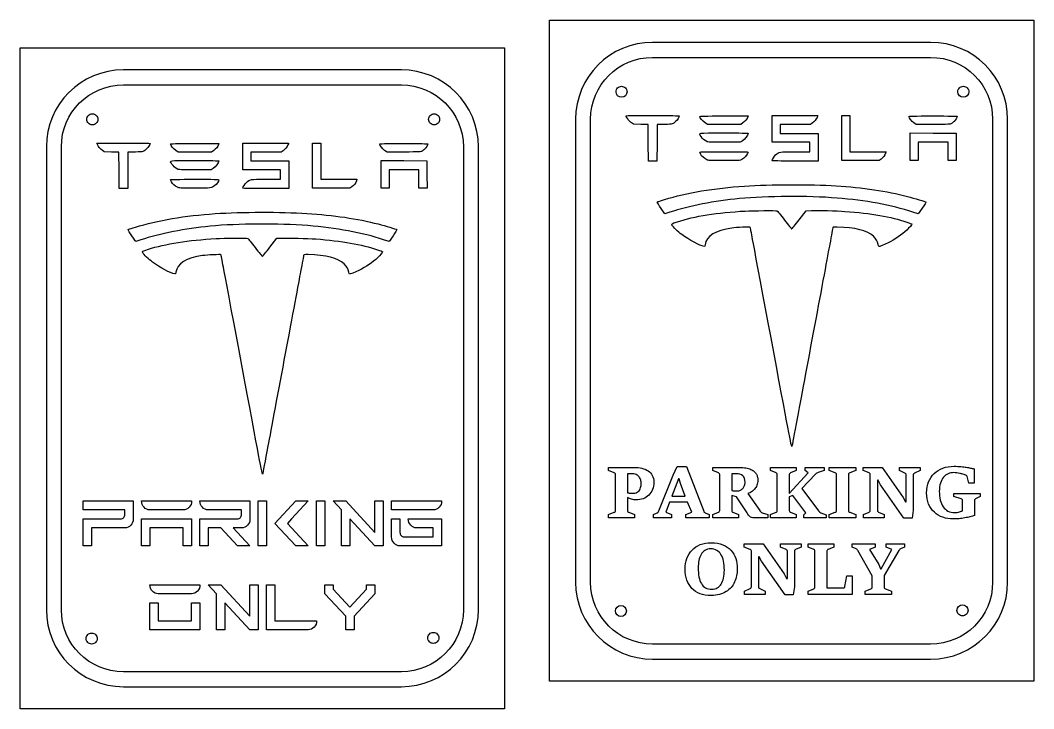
# Model space of a CAD drawing. Extents: x -240 to 497, y 0 to 312.
# Drawn here: x -239.8 to 219.8, y 0.4 to 312.5 of the extents above; entities that cross this region are included whole.
import ezdxf

# ---------------------------------------------------------------- set-up
doc = ezdxf.new("R2010")
doc.units = 0
doc.layers.add('Ebene_1', color=7, linetype='CONTINUOUS')

msp = doc.modelspace()

# ---------------------------------------------------------------- linework, layer by layer
at = {"layer": 'Ebene_1', "color": 7}
for points in [[(0.199998, 312.499993), (219.80001, 312.499993), (219.80001, 12.90001), (0.199998, 12.90001)], [(-239.8, 300), (-20.199997, 300), (-20.199997, 0.40002), (-239.8, 0.40002)], [(46.960748, 295.679943)], [(-193.03925, 283.179951)], [(35.377978, 280.086293)], [(190.37798, 280.086293)], [(-204.62202, 267.586309)], [(-49.622025, 267.586309)], [(163.79599, 255.151463), (163.79599, 261.434603), (174.18037, 261.382103), (184.5647, 261.329603), (184.6184, 255.098993), (184.6721, 248.868393), (182.84558, 248.868393), (181.01904, 248.868393), (181.01904, 253.022133), (181.01904, 257.175863), (174.23124, 257.175863), (167.44341, 257.175863), (167.44341, 253.022133), (167.44341, 248.868393), (165.61982, 248.868393), (163.79624, 248.868393)], [(-76.204008, 242.651502), (-76.204008, 248.934651), (-65.81963, 248.882111), (-55.435299, 248.829571), (-55.381619, 242.598963), (-55.327939, 236.368355), (-57.154461, 236.368355), (-58.981, 236.368355), (-58.981, 240.522094), (-58.981, 244.675833), (-65.768799, 244.675833), (-72.556631, 244.675833), (-72.556631, 240.522094), (-72.556631, 236.368355), (-74.380218, 236.368355), (-76.203806, 236.368355)], [(71.50189, 249.269943)], [(101.18595, 248.870603)], [(-168.49811, 245.01883)], [(-168.49811, 236.769982)], [(-138.81405, 236.370605)], [(107.72754, 130.85822)], [(-132.27246, 118.35826)], [(61.77144, 96.817), (59.59621, 102.42848), (59.02875, 104.55642), (58.68198, 104.55642), (55.75013, 96.817)], [(38.11052, 98.0464)], [(-131.854459, 74.215397), (-131.854459, 94.628096), (-128.074762, 94.628096), (-128.074762, 74.215397)], [(-114.845823, 74.215397), (-124.295065, 84.421752), (-114.845823, 94.628096), (-109.176278, 94.628096), (-116.735671, 86.463021), (-116.765211, 86.463021), (-118.625529, 84.421752), (-109.176287, 74.215397)], [(-105.396581, 74.215397), (-105.396581, 94.628096), (-101.616884, 94.628096), (-101.616884, 74.215397)], [(-94.057488, 74.215397), (-94.057488, 90.545558), (-97.837187, 94.628096), (-92.167639, 94.628096), (-78.938697, 80.339214), (-78.938697, 94.628096), (-75.158999, 94.628096), (-75.158999, 74.215397), (-78.938697, 74.215397), (-90.27779, 86.463021), (-90.27779, 74.215397)], [(-184.770234, 74.215397), (-184.770234, 86.463021), (-162.092044, 86.463021), (-162.092044, 74.215397), (-165.87174, 74.215397), (-165.87174, 82.380483), (-180.990538, 82.380483), (-180.990538, 74.215397)], [(183.298743, 86.4137)], [(-150.752953, 36.224141), (-150.752953, 52.554292), (-154.53265, 56.63683), (-148.863104, 56.63683), (-135.634156, 42.347948), (-135.634156, 56.63683), (-131.854459, 56.63683), (-131.854459, 36.224141), (-135.634156, 36.224141), (-146.973256, 48.471754), (-146.973256, 36.224141)], [(-92.167636, 36.224141), (-92.167636, 42.347948), (-101.616884, 52.554292), (-101.616884, 56.63683), (-97.837187, 56.63683), (-97.837187, 54.595561), (-90.277788, 46.430486), (-82.718392, 54.595561), (-82.718392, 56.63683), (-78.938694, 56.63683), (-78.938694, 52.554292), (-88.387938, 42.347948), (-88.387938, 36.224141)], [(73.54782, 51.73601)], [(73.78426, 54.52598)], [(-180.990528, 36.224141), (-180.990528, 48.471754), (-177.210831, 48.471754), (-177.210831, 40.306679), (-162.092044, 40.306679), (-162.092044, 48.471754), (-158.312347, 48.471754), (-158.312347, 36.224141)], [(35.086317, 44.70832)], [(190, 45)], [(-204.91368, 32.20834)], [(-50, 32.5)]]:
    msp.add_lwpolyline(points, close=True, dxfattribs=at)
for points in [[(173.03925, 302.499993), (46.960748, 302.499993)], [(46.960748, 295.679943), (173.03925, 295.679943)], [(-66.960748, 290), (-193.03925, 290)], [(-193.03925, 283.179951), (-66.960748, 283.179951)], [(12.025528, 267.611933), (12.025528, 57.76602)], [(18.854798, 57.76602), (18.854798, 267.611933)], [(79.31648, 269.130503), (90.271699, 269.130503), (90.136459, 268.674623)], [(111.61288, 252.920783), (118.20615, 252.920783), (118.20615, 255.048293), (118.20615, 257.175843), (109.69603, 257.175843), (101.18595, 257.175843), (101.18595, 263.254463), (101.18595, 269.333123), (111.51964, 269.333123)], [(132.7949, 259.100733), (132.7949, 269.333133), (134.6185, 269.333133), (136.44209, 269.333133), (136.44209, 261.126933), (136.44209, 252.920783), (144.63412, 252.920783), (152.82616, 252.920783), (152.64204, 252.278823)], [(201.1452, 267.611933), (201.1452, 57.76602)], [(207.97447, 57.76602), (207.97447, 267.611933)], [(45.011388, 256.922543), (44.958488, 265.179393), (41.615219, 265.280743), (38.27197, 265.382093), (37.336621, 266.055493)], [(52.475809, 265.280793), (49.010918, 265.179443), (48.957918, 256.922593), (48.905018, 248.665773), (46.984659, 248.665773), (45.064289, 248.665773), (45.011388, 256.922543)], [(87.922918, 265.965163), (86.906548, 265.280693), (79.376538, 265.280693), (71.846539, 265.280693), (70.790309, 265.991503)], [(119.3481, 265.858453), (118.55058, 265.280763), (111.69185, 265.280763), (104.83314, 265.280763), (104.83314, 263.254553), (104.83314, 261.228343), (113.44454, 261.228343), (122.05596, 261.228343), (122.05596, 254.947033), (122.05596, 248.665783), (111.62096, 248.665783)], [(174.12701, 265.281433), (166.52597, 265.281433), (165.45117, 266.005253), (165.45117, 266.004503)], [(71.50189, 257.518693), (71.50189, 257.518803)], [(87.645378, 257.762383), (86.72048, 257.175843), (79.415119, 257.183843)], [(150.545, 249.490453), (149.64079, 248.868333), (141.21785, 248.868333), (132.7949, 248.868333), (132.7949, 259.100733)], [(-227.97447, 255.111945), (-227.97447, 45.26603)], [(-221.1452, 45.26603), (-221.1452, 255.111945)], [(-194.98861, 244.422581), (-195.04151, 252.679431), (-198.38478, 252.780783), (-201.72803, 252.882135), (-202.66338, 253.555533)], [(-187.52419, 252.780832), (-190.98908, 252.67948), (-191.04208, 244.422629), (-191.09498, 236.165811), (-193.01534, 236.165811), (-194.93571, 236.165811), (-194.98861, 244.422581)], [(-152.07708, 253.465208), (-153.09345, 252.780734), (-160.62346, 252.780734), (-168.15346, 252.780734), (-169.20969, 253.491543)], [(-160.68352, 256.630547), (-149.7283, 256.630547), (-149.86354, 256.174659)], [(-128.38712, 240.420821), (-121.79385, 240.420821), (-121.79385, 242.548334), (-121.79385, 244.675879), (-130.30397, 244.675879), (-138.81405, 244.675879), (-138.81405, 250.754505), (-138.81405, 256.833167), (-128.48036, 256.833167)], [(-120.6519, 253.358454), (-121.44942, 252.780765), (-128.30815, 252.780765), (-135.16686, 252.780765), (-135.16686, 250.754555), (-135.16686, 248.728345), (-126.55546, 248.728345), (-117.94404, 248.728345), (-117.94404, 242.447029), (-117.94404, 236.165777), (-128.37904, 236.165777)], [(-107.2051, 246.60077), (-107.2051, 256.83317), (-105.3815, 256.83317), (-103.55791, 256.83317), (-103.55791, 248.626979), (-103.55791, 240.420821), (-95.365878, 240.420821), (-87.173845, 240.420821), (-87.357964, 239.778867)], [(-65.872996, 252.781445), (-73.474028, 252.781445), (-74.548828, 253.505259), (-74.548828, 253.504513)], [(-38.854802, 255.111945), (-38.854802, 45.26603)], [(-32.025534, 45.26603), (-32.025534, 255.111945)], [(-152.35462, 245.262423), (-153.27952, 244.675879), (-160.58488, 244.683979)], [(-89.455007, 236.990491), (-90.359211, 236.368369), (-98.782148, 236.368369), (-107.2051, 236.368369), (-107.2051, 246.60077)], [(54.823898, 225.461813), (52.548338, 224.716603), (50.833007, 227.228783)], [(113.39193, 222.096983), (116.55728, 226.155083), (118.97658, 226.244083)], [(169.26849, 227.341593), (167.46275, 224.703443), (164.94996, 225.525723)], [(-185.1761, 212.961807), (-187.45166, 212.21659), (-189.16699, 214.728797)], [(-126.60807, 209.59701), (-123.44272, 213.655117), (-121.02342, 213.744127)], [(-70.731515, 214.841586), (-72.537252, 212.203429), (-75.05004, 213.025716)], [(29.55149, 107.29911), (26.99795, 108.33944), (26.99795, 109.80536), (38.66226, 109.80536)], [(30.10318, 90.19671), (30.10318, 106.60556)], [(37.32239, 106.90505), (35.54122, 106.90505), (35.54122, 98.31444)], [(49.79188, 90.07061), (56.25454, 106.3376), (58.16181, 110.15214), (62.40195, 110.15214), (70.12561, 89.9918)], [(76.82693, 107.29911), (74.27339, 108.33944), (74.27339, 109.80536), (86.1899, 109.80536)], [(77.37862, 90.19671), (77.37862, 106.60556)], [(84.80279, 106.90505), (82.81671, 106.90505), (82.81671, 99.32325)], [(102.97065, 107.29911), (100.41711, 108.33944), (100.41711, 109.80536), (112.08142, 109.80536), (112.08142, 108.33944), (109.54365, 107.29911)], [(103.52234, 90.19671), (103.52234, 106.60556)], [(108.96043, 106.60556), (108.96043, 98.03071), (117.5668, 107.39369), (116.16393, 108.33944), (116.16393, 109.80536), (124.7703, 109.80536), (124.7703, 108.33944), (122.0749, 107.48827)], [(120.82966, 106.73166), (114.60344, 100.28476), (122.24829, 90.08637)], [(129.81384, 107.29911), (127.10267, 108.33944), (127.10267, 109.80536), (139.08224, 109.80536), (139.08224, 108.33944), (136.38683, 107.29911)], [(130.36553, 90.19671), (130.36553, 106.60556)], [(135.80362, 106.60556), (135.80362, 90.19671)], [(145.098616, 107.29911), (142.466265, 108.33944), (142.466265, 109.80536), (151.009585, 109.80536), (160.514423, 96.15497), (161.649329, 94.16888), (161.980344, 94.16888), (161.980344, 106.51098)], [(145.650307, 90.29129), (145.650307, 106.60556)], [(165.164386, 106.51098), (165.164386, 90.40162), (164.675746, 86.77623), (160.940013, 86.77623), (150.300269, 101.97136)], [(161.397128, 107.18878), (158.875115, 108.33944), (158.875115, 109.80536), (168.269615, 109.80536), (168.269615, 108.33944), (165.731839, 107.18878)], [(192.724767, 109.1591), (192.724767, 102.61763), (190.328854, 102.61763), (189.540725, 105.70709)], [(150.300269, 101.97136), (149.212651, 103.94168), (148.881636, 103.94168), (148.881636, 90.29129)], [(89.84682, 89.14062), (84.97618, 96.51751), (82.81671, 97.05343), (82.81671, 90.19671)], [(85.13381, 99.13395), (85.13381, 99.1341)], [(90.20936, 97.93614), (95.52135, 90.19671)], [(123.27286, 89.17214), (125.60572, 88.32096), (125.60572, 86.93386), (115.51767, 86.93386), (115.51767, 88.32096), (116.44766, 89.14062), (110.53669, 97.05343), (108.96043, 96.42293), (108.96043, 90.19671)], [(186.939898, 95.47719), (183.53518, 96.5648), (183.53518, 97.9992), (195.451694, 97.9992), (195.451694, 96.5648), (193.449846, 95.47719)], [(-192.329628, 88.504289), (-192.329628, 90.545558), (-211.228113, 90.545558), (-211.228113, 94.628096), (-188.549931, 94.628096), (-188.549931, 86.463021)], [(-184.770234, 94.628096), (-162.092044, 94.628096)], [(-158.312347, 94.628096), (-135.634156, 94.628096), (-135.634156, 86.463021)], [(-71.379302, 90.545558), (-71.379302, 94.628096), (-48.701115, 94.628096)], [(35.54127, 96.20224), (35.54127, 90.1967)], [(70.81917, 89.15638), (72.58457, 88.39978), (72.58457, 86.93386), (62.10246, 86.93386), (62.10246, 88.39978), (64.73481, 89.44011), (62.85906, 94.02702), (54.63099, 94.02702), (52.89711, 89.53468), (55.57675, 88.39978), (55.57675, 86.93386), (47.33291, 86.93386), (47.33291, 88.39978)], [(187.491589, 90.13367), (187.491589, 94.79939)], [(192.882393, 94.79939), (192.882393, 92.32467)], [(-165.87174, 90.545558), (-180.990538, 90.545558)], [(-139.413862, 88.504289), (-139.413862, 90.545558), (-154.53265, 90.545558)], [(-52.480813, 90.545558), (-71.379302, 90.545558)], [(26.99795, 88.39978), (29.55149, 89.44011)], [(36.12449, 89.4401), (38.78836, 88.39977), (38.78836, 86.93385), (26.99795, 86.93385), (26.99795, 88.39978)], [(47.33291, 88.39978), (49.01951, 89.21943)], [(74.27339, 88.39978), (76.82693, 89.44011)], [(83.39992, 89.44011), (85.9377, 88.39978), (85.9377, 86.93386), (74.27339, 86.93386), (74.27339, 88.39978)], [(96.64049, 89.21943), (99.16251, 88.39978), (99.16251, 86.93386), (93.15696, 86.93386)], [(100.41711, 88.39978), (102.97065, 89.44011)], [(109.54365, 89.44011), (112.08142, 88.39978), (112.08142, 86.93386), (100.41711, 86.93386), (100.41711, 88.39978)], [(127.10267, 88.39978), (129.81384, 89.44011)], [(136.38683, 89.44011), (139.08224, 88.39978), (139.08224, 86.93386), (127.10267, 86.93386), (127.10267, 88.39978)], [(149.433327, 89.56621), (151.939578, 88.39978), (151.939578, 86.93386), (142.545078, 86.93386), (142.545078, 88.39978), (145.098616, 89.56621)], [(-211.228113, 74.215397), (-211.228113, 86.463021), (-194.219477, 86.463021)], [(-158.312347, 74.215397), (-158.312347, 86.463021), (-141.303711, 86.463021)], [(-71.379302, 78.297945), (-71.379302, 86.463021), (-67.599604, 86.463021), (-67.599604, 80.339214)], [(-63.819907, 86.463021), (-48.701115, 86.463021), (-48.701115, 74.215397), (-67.599604, 74.215397)], [(-192.329628, 82.380483), (-207.448416, 82.380483), (-207.448416, 74.215397), (-211.228113, 74.215397)], [(-139.413862, 82.380483), (-143.193559, 82.380483), (-135.634156, 74.215397), (-141.303711, 74.215397), (-148.863104, 82.380483), (-154.53265, 82.380483), (-154.53265, 74.215397), (-158.312347, 74.215397)], [(-65.709755, 78.297945), (-52.480813, 78.297945), (-52.480813, 82.380483), (-60.040209, 82.380483)], [(91.18566, 72.62143), (88.5533, 73.66176), (88.5533, 75.12768), (97.09662, 75.12768), (106.60146, 61.47728), (107.73637, 59.4912), (108.06738, 59.4912), (108.06738, 71.8333)], [(107.48417, 72.51109), (104.96215, 73.66176), (104.96215, 75.12768), (114.35665, 75.12768), (114.35665, 73.66176), (111.81888, 72.51109)], [(120.03857, 72.62143), (117.48503, 73.66176), (117.48503, 75.12768), (129.14935, 75.12768), (129.14935, 73.66176), (126.61157, 72.62143)], [(139.26597, 72.90516), (137.43751, 73.66176), (137.43751, 75.12768), (147.951157, 75.12768), (147.951157, 73.66176), (145.397619, 72.63719), (149.49589, 65.79623), (150.268257, 63.85743), (150.599271, 63.85743), (155.485672, 72.54262), (152.916371, 73.66176), (152.916371, 75.12768), (161.160203, 75.12768), (161.160203, 73.66176), (159.379031, 72.84211)], [(91.73735, 55.6136), (91.73735, 71.92788)], [(96.38731, 67.29368), (95.29969, 69.264), (94.96868, 69.264), (94.96868, 55.6136)], [(111.25143, 71.8333), (111.25143, 55.72394), (110.76279, 52.09854), (107.02705, 52.09854), (96.38731, 67.29368)], [(120.59026, 55.51903), (120.59026, 71.92788)], [(126.02835, 71.92788), (126.02835, 55.18801), (133.49982, 55.18801)], [(146.548287, 55.51903), (146.548287, 60.64187), (140.00681, 72.11703)], [(158.622427, 72.05398), (152.002141, 60.72068), (152.002141, 55.51903)], [(134.1934, 55.80272), (135.06035, 60.57879), (137.51931, 60.57879), (137.51931, 52.25614), (117.48506, 52.25614), (117.48503, 53.72209)], [(-180.990528, 56.63683), (-158.312347, 56.63683)], [(-128.074762, 36.224141), (-128.074762, 56.63683), (-124.295065, 56.63683), (-124.295065, 40.306679), (-105.396581, 40.306679)], [(-162.092044, 52.554292), (-177.210831, 52.554292)], [(95.52037, 54.88852), (98.02662, 53.72209), (98.02662, 52.25617), (88.63212, 52.25617), (88.63212, 53.72209), (91.18566, 54.88852)], [(117.48503, 53.72209), (120.03857, 54.76242)], [(143.301195, 53.72209), (145.965072, 54.76242)], [(152.538069, 54.76242), (155.233471, 53.72209), (155.233471, 52.25617), (143.301195, 52.25617), (143.301195, 53.72209)], [(-109.176278, 36.224141), (-128.074762, 36.224141)], [(173.03925, 29.69801), (46.960748, 29.69801)], [(46.960748, 22.87795), (173.03925, 22.87795)], [(-66.960748, 17.19803), (-193.03925, 17.19803)], [(-193.03925, 10.37797), (-66.960748, 10.37797)]]:
    msp.add_lwpolyline(points, dxfattribs=at)
for points in [[(46.960748, 302.499993), (27.666178, 302.499993), (12.025528, 286.880453), (12.025528, 267.611933)], [(207.97447, 267.611933), (207.97447, 286.880453), (192.33382, 302.499993), (173.03925, 302.499993)], [(18.854798, 267.611933), (18.854798, 283.220103), (31.331459, 295.679943), (46.960748, 295.679943)], [(173.03925, 295.679943), (188.66853, 295.679943), (201.1452, 283.220103), (201.1452, 267.611933)], [(-193.03925, 290), (-212.33382, 290), (-227.97447, 274.380458), (-227.97447, 255.111945)], [(-32.025534, 255.111945), (-32.025534, 274.380458), (-47.666182, 290), (-66.960748, 290)], [(-221.1452, 255.111945), (-221.1452, 270.720117), (-208.66854, 283.179951), (-193.03925, 283.179951)], [(-66.960748, 283.179951), (-51.331468, 283.179951), (-38.854802, 270.720117), (-38.854802, 255.111945)], [(30.377977, 280.086293), (30.377974, 280.749336), (30.641365, 281.385224), (31.110207, 281.854067)], [(31.110207, 281.854067), (31.579048, 282.32291), (32.214935, 282.586303), (32.877978, 282.586303)], [(32.877978, 282.586303), (33.541021, 282.586303), (34.176907, 282.32291), (34.645748, 281.854066)], [(34.645748, 281.854066), (35.11459, 281.385223), (35.377981, 280.749336), (35.377978, 280.086293)], [(185.37798, 280.086293), (185.377977, 280.749336), (185.641368, 281.385223), (186.11021, 281.854066)], [(186.11021, 281.854066), (186.579051, 282.32291), (187.214937, 282.586303), (187.87798, 282.586303)], [(187.87798, 282.586303), (188.541023, 282.586303), (189.176909, 282.32291), (189.64575, 281.854066)], [(189.64575, 281.854066), (190.114592, 281.385223), (190.377983, 280.749336), (190.37798, 280.086293)], [(32.877978, 277.586303), (31.49727, 277.586302), (30.377983, 278.705585), (30.377977, 280.086293)], [(35.377978, 280.086293), (35.377972, 278.705585), (34.258686, 277.586303), (32.877978, 277.586303)], [(187.87798, 277.586303), (186.497272, 277.586303), (185.377986, 278.705585), (185.37798, 280.086293)], [(190.37798, 280.086293), (190.377974, 278.705585), (189.258688, 277.586303), (187.87798, 277.586303)], [(-209.62202, 267.586309), (-209.62202, 268.24935), (-209.358628, 268.885235), (-208.889787, 269.354076)], [(-208.889787, 265.818542), (-209.358628, 266.287383), (-209.62202, 266.923268), (-209.62202, 267.586309)], [(-208.889787, 269.354076), (-208.420946, 269.822917), (-207.785061, 270.086309), (-207.12202, 270.086309)], [(-207.12202, 270.086309), (-206.458979, 270.086309), (-205.823094, 269.822917), (-205.354253, 269.354076)], [(-205.354253, 269.354076), (-204.885412, 268.885235), (-204.62202, 268.24935), (-204.62202, 267.586309)], [(-204.62202, 267.586309), (-204.62202, 266.923268), (-204.885412, 266.287383), (-205.354253, 265.818542)], [(-54.622025, 267.586309), (-54.622025, 268.24935), (-54.358633, 268.885235), (-53.889792, 269.354076)], [(-53.889792, 265.818542), (-54.358633, 266.287383), (-54.622025, 266.923268), (-54.622025, 267.586309)], [(-53.889792, 269.354076), (-53.420951, 269.822917), (-52.785066, 270.086309), (-52.122025, 270.086309)], [(-52.122025, 270.086309), (-51.458984, 270.086309), (-50.823099, 269.822917), (-50.354258, 269.354076)], [(-50.354258, 269.354076), (-49.885417, 268.885235), (-49.622025, 268.24935), (-49.622025, 267.586309)], [(-49.622025, 267.586309), (-49.622025, 266.923268), (-49.885417, 266.287383), (-50.354258, 265.818542)], [(34.92873, 269.221823), (34.92873, 269.283123), (40.3539, 269.333233), (46.984699, 269.333233)], [(36.000319, 267.271223), (35.584349, 267.833873), (34.92873, 269.027293), (34.92873, 269.221823)], [(37.336621, 266.055493), (36.82217, 266.425873), (36.220838, 266.972943), (36.000319, 267.271223)], [(46.984699, 269.333233), (55.19486, 269.333233), (59.040669, 269.266133), (59.040669, 269.122533)], [(57.48752, 266.688203), (56.036569, 265.343483), (56.20124, 265.389713), (52.475809, 265.280793)], [(59.040669, 269.122533), (59.040669, 268.654223), (58.218619, 267.365763), (57.48752, 266.688203)], [(68.368448, 268.877223), (68.363448, 269.076813), (70.683549, 269.130503), (79.31648, 269.130503)], [(70.790309, 265.991503), (69.484989, 266.869923), (68.388299, 268.176653), (68.368448, 268.877223)], [(90.136459, 268.674623), (89.87752, 267.801713), (88.932669, 266.645163), (87.922918, 265.965163)], [(111.51964, 269.333123), (117.20319, 269.333123), (121.85336, 269.298623), (121.85336, 269.256623)], [(121.55692, 268.470613), (121.17589, 267.558683), (120.35492, 266.587813), (119.3481, 265.858453)], [(121.85336, 269.256623), (121.85336, 269.214423), (121.7199, 268.860803), (121.55692, 268.470613)], [(163.18813, 268.866223), (163.18813, 269.080243), (165.26892, 269.130483), (174.12971, 269.130483)], [(165.45117, 266.004503), (164.44349, 266.683103), (163.18813, 268.270583), (163.18813, 268.866223)], [(174.12971, 269.130483), (181.56847, 269.130483), (185.07127, 269.062983), (185.07127, 268.919803)], [(183.72212, 266.669043), (183.40545, 266.373923), (182.82723, 265.941163), (182.43719, 265.707343)], [(185.07127, 268.919803), (185.07127, 268.503953), (184.28682, 267.195283), (183.72212, 266.669043)], [(-207.12202, 265.086309), (-207.785061, 265.086309), (-208.420946, 265.349701), (-208.889787, 265.818542)], [(-205.354253, 265.818542), (-205.823094, 265.349701), (-206.458979, 265.086309), (-207.12202, 265.086309)], [(-52.122025, 265.086309), (-52.785066, 265.086309), (-53.420951, 265.349701), (-53.889792, 265.818542)], [(-50.354258, 265.818542), (-50.823099, 265.349701), (-51.458984, 265.086309), (-52.122025, 265.086309)], [(182.43719, 265.707343), (181.75064, 265.295733), (181.48549, 265.282183), (174.12701, 265.281433)], [(68.975518, 259.762523), (67.77644, 261.572763), (66.898179, 261.430883), (79.30282, 261.430883)], [(71.50189, 257.518803), (70.398228, 258.112063), (69.597998, 258.822743), (68.975518, 259.762523)], [(79.415119, 257.183843), (73.091609, 257.191843), (72.028059, 257.235943), (71.50189, 257.518693)], [(79.30282, 261.430883), (86.807218, 261.430883), (90.244378, 261.364283), (90.244378, 261.218193)], [(90.244378, 261.218193), (90.244378, 260.410083), (88.80732, 258.499293), (87.645378, 257.762383)], [(-205.07127, 256.721861), (-205.07127, 256.783161), (-199.6461, 256.833267), (-193.0153, 256.833267)], [(-203.99968, 254.771268), (-204.41565, 255.333909), (-205.07127, 256.527331), (-205.07127, 256.721861)], [(-202.66338, 253.555533), (-203.17783, 253.925913), (-203.77916, 254.472986), (-203.99968, 254.771268)], [(-193.0153, 256.833267), (-184.80514, 256.833267), (-180.95933, 256.766127), (-180.95933, 256.622569)], [(-182.51248, 254.188244), (-183.96343, 252.843524), (-183.79876, 252.889756), (-187.52419, 252.780832)], [(-180.95933, 256.622569), (-180.95933, 256.154259), (-181.78138, 254.865809), (-182.51248, 254.188244)], [(-171.63155, 256.377265), (-171.63655, 256.576855), (-169.31645, 256.630547), (-160.68352, 256.630547)], [(-169.20969, 253.491543), (-170.51501, 254.369964), (-171.6117, 255.676689), (-171.63155, 256.377265)], [(-149.86354, 256.174659), (-150.12248, 255.301752), (-151.06733, 254.145206), (-152.07708, 253.465208)], [(-128.48036, 256.833167), (-122.79681, 256.833167), (-118.14664, 256.798627), (-118.14664, 256.756627)], [(-118.44308, 255.970607), (-118.82411, 255.058684), (-119.64508, 254.087814), (-120.6519, 253.358454)], [(-118.14664, 256.756627), (-118.14664, 256.714467), (-118.2801, 256.360804), (-118.44308, 255.970607)], [(-76.811876, 256.366235), (-76.811876, 256.580258), (-74.731082, 256.630496), (-65.870288, 256.630496)], [(-74.548828, 253.504513), (-75.556509, 254.183116), (-76.811876, 255.770594), (-76.811876, 256.366235)], [(-57.562812, 253.20735), (-58.249361, 252.795748), (-58.514513, 252.782191), (-65.872996, 252.781445)], [(-65.870288, 256.630496), (-58.431535, 256.630496), (-54.928734, 256.563036), (-54.928734, 256.419814)], [(-56.277881, 254.169057), (-56.594553, 253.873937), (-57.172777, 253.441172), (-57.562812, 253.20735)], [(-54.928734, 256.419814), (-54.928734, 256.003963), (-55.713181, 254.695292), (-56.277881, 254.169057)], [(68.36127, 252.710083), (68.36127, 252.853273), (71.86407, 252.920783), (79.30282, 252.920783)], [(79.30282, 252.920783), (88.163578, 252.920783), (90.244378, 252.870683), (90.244378, 252.656523)], [(102.73245, 251.498793), (104.36126, 252.928923), (104.31037, 252.920783), (111.61288, 252.920783)], [(-171.02448, 247.262556), (-172.22356, 249.072798), (-173.10182, 248.930921), (-160.69718, 248.930921)], [(-160.69718, 248.930921), (-153.19278, 248.930921), (-149.75562, 248.864271), (-149.75562, 248.718228)], [(-149.75562, 248.718228), (-149.75562, 247.910122), (-151.19268, 245.999323), (-152.35462, 245.262423)], [(68.760629, 251.716573), (68.54098, 252.147113), (68.36127, 252.594223), (68.36127, 252.710083)], [(71.50189, 249.269943), (70.29449, 249.867743), (69.21004, 250.835613), (68.760629, 251.716573)], [(79.363539, 248.868503), (72.743698, 248.868653), (72.262789, 248.893203), (71.50189, 249.269943)], [(88.39144, 250.033253), (86.801318, 248.842223), (87.003629, 248.868333), (79.363539, 248.868503)], [(90.244378, 252.656523), (90.244378, 252.189153), (89.09244, 250.558283), (88.39144, 250.033253)], [(101.18595, 248.870553), (101.18595, 249.385673), (102.10536, 250.948193), (102.73245, 251.498793)], [(111.62096, 248.665783), (104.72438, 248.665783), (101.18595, 248.735183), (101.18595, 248.870603)], [(152.64204, 252.278823), (152.35042, 251.262083), (151.5253, 250.164923), (150.545, 249.490453)], [(-168.49811, 245.018838), (-169.60177, 245.612095), (-170.402, 246.322774), (-171.02448, 247.262556)], [(-160.58488, 244.683979), (-166.90839, 244.692079), (-167.97194, 244.736039), (-168.49811, 245.01883)], [(-171.63873, 240.210123), (-171.63873, 240.353313), (-168.13593, 240.420821), (-160.69718, 240.420821)], [(-171.23937, 239.216615), (-171.45902, 239.647158), (-171.63873, 240.094257), (-171.63873, 240.210123)], [(-168.49811, 236.769982), (-169.70551, 237.367779), (-170.78996, 238.335649), (-171.23937, 239.216615)], [(-160.69718, 240.420821), (-151.83642, 240.420821), (-149.75562, 240.370711), (-149.75562, 240.15656)], [(-149.75562, 240.15656), (-149.75562, 239.68919), (-150.90756, 238.058318), (-151.60856, 237.533299)], [(-138.81405, 236.370591), (-138.81405, 236.885718), (-137.89464, 238.448239), (-137.26755, 238.99883)], [(-137.26755, 238.99883), (-135.63874, 240.428962), (-135.68963, 240.420821), (-128.38712, 240.420821)], [(-87.357964, 239.778867), (-87.649582, 238.762121), (-88.474699, 237.664959), (-89.455007, 236.990491)], [(-160.63646, 236.368547), (-167.2563, 236.368693), (-167.73721, 236.393197), (-168.49811, 236.769982)], [(-151.60856, 237.533299), (-153.19868, 236.342261), (-152.99637, 236.368369), (-160.63646, 236.368547)], [(-128.37904, 236.165777), (-135.27562, 236.165777), (-138.81405, 236.235187), (-138.81405, 236.370605)], [(52.426008, 231.218213), (62.339898, 234.321633), (74.957269, 236.458993), (88.613899, 237.348413)], [(88.613899, 237.348413), (100.68876, 238.134813), (118.27529, 238.173093), (130.1661, 237.438913)], [(130.1661, 237.438913), (142.19113, 236.696403), (153.28333, 235.055523), (162.5046, 232.655053)], [(49.068898, 229.953293), (49.041998, 230.070033), (49.21167, 230.222493), (49.445829, 230.292073)], [(50.833007, 227.228783), (49.889598, 228.610523), (49.095737, 229.836553), (49.068898, 229.953293)], [(49.445829, 230.292073), (49.67998, 230.361573), (51.021068, 230.778413), (52.426008, 231.218213)], [(86.3149, 231.640883), (75.041589, 230.577773), (63.576007, 228.328023), (54.823898, 225.461813)], [(130.59184, 231.897283), (117.16214, 232.947043), (99.053417, 232.842173), (86.3149, 231.640883)], [(164.94996, 225.525723), (155.24325, 228.702183), (143.42187, 230.894393), (130.59184, 231.897283)], [(162.5046, 232.655053), (165.75151, 231.809823), (170.73126, 230.312013), (170.92796, 230.121473)], [(170.92796, 230.121473), (171.00836, 230.043473), (170.26165, 228.792593), (169.26849, 227.341593)], [(-151.3861, 224.848421), (-139.31124, 225.63482), (-121.72471, 225.673106), (-109.8339, 224.938901)], [(58.310968, 221.169373), (65.810408, 223.666203), (76.379118, 225.340733), (88.997748, 226.031473)], [(88.997748, 226.031473), (92.43394, 226.219563), (103.15348, 226.287733), (103.41972, 226.123173)], [(103.41972, 226.123173), (103.50852, 226.068273), (105.00943, 224.185373), (106.75492, 221.938993)], [(118.97658, 226.244083), (121.80807, 226.348253), (130.53581, 226.130743), (134.18393, 225.865083)], [(134.18393, 225.865083), (146.13916, 224.994483), (155.04401, 223.446663), (162.20094, 220.995233)], [(-187.57399, 218.718225), (-177.6601, 221.821639), (-165.04273, 223.959004), (-151.3861, 224.848421)], [(-109.8339, 224.938901), (-97.808875, 224.196392), (-86.716673, 222.555513), (-77.495399, 220.15504)], [(55.754638, 219.621313), (55.437908, 220.225663), (55.390828, 220.197153), (58.310968, 221.169373)], [(106.75492, 221.938993), (108.5004, 219.692623), (109.99559, 217.896113), (110.07754, 217.946773)], [(110.07754, 217.946773), (110.15954, 217.997373), (111.65097, 219.865013), (113.39193, 222.096983)], [(162.20094, 220.995233), (163.45405, 220.566003), (164.50799, 220.186173), (164.54301, 220.151173)], [(-190.9311, 217.4533), (-190.958, 217.570045), (-190.78833, 217.722507), (-190.55417, 217.792079)], [(-189.16699, 214.728797), (-190.1104, 216.11053), (-190.90426, 217.336564), (-190.9311, 217.4533)], [(-190.55417, 217.792079), (-190.32002, 217.861589), (-188.97893, 218.278424), (-187.57399, 218.718225)], [(-153.6851, 219.140871), (-164.95841, 218.077761), (-176.42399, 215.82801), (-185.1761, 212.961807)], [(-109.40816, 219.397274), (-122.83786, 220.447031), (-140.94658, 220.342161), (-153.6851, 219.140871)], [(-75.05004, 213.025716), (-84.75675, 216.202169), (-96.578133, 218.394386), (-109.40816, 219.397274)], [(-77.495399, 220.15504), (-74.248488, 219.309815), (-69.268738, 217.812002), (-69.072047, 217.621461)], [(-69.072047, 217.621461), (-68.991607, 217.543471), (-69.738349, 216.292582), (-70.731515, 214.841586)], [(60.174479, 215.360163), (58.452507, 216.633413), (56.16451, 218.839273), (55.754638, 219.621313)], [(82.908979, 218.293993), (75.437088, 217.259353), (71.33307, 214.709153), (70.75658, 210.742653)], [(91.193898, 218.717653), (90.99168, 218.888643), (84.985199, 218.581493), (82.908979, 218.293993)], [(92.33838, 213.089413), (91.769809, 216.133443), (91.25479, 218.666153), (91.193898, 218.717653)], [(128.7243, 218.538853), (128.683, 218.398373), (128.03535, 214.988203), (127.28485, 210.960713)], [(130.71729, 218.751263), (129.1336, 218.786763), (128.78614, 218.750473), (128.7243, 218.538853)], [(147.12258, 214.573373), (144.27282, 217.184663), (138.83692, 218.569013), (130.71729, 218.751263)], [(162.23265, 217.340123), (160.07147, 215.318443), (156.92262, 213.188883), (153.73245, 211.591433)], [(164.54301, 220.151173), (164.6802, 220.013973), (163.31398, 218.351653), (162.23265, 217.340123)], [(-181.68903, 208.669381), (-174.18959, 211.166209), (-163.62088, 212.840745), (-151.00225, 213.531484)], [(-151.00225, 213.531484), (-147.56606, 213.719572), (-136.84652, 213.787741), (-136.58028, 213.623204)], [(-136.58028, 213.623204), (-136.49148, 213.568294), (-134.99057, 211.685407), (-133.24508, 209.43902)], [(-121.02342, 213.744127), (-118.19193, 213.848295), (-109.46419, 213.630786), (-105.81607, 213.365126)], [(-105.81607, 213.365126), (-93.860837, 212.494517), (-84.955989, 210.946705), (-77.799058, 208.495274)], [(70.221309, 209.998883), (68.462698, 210.250723), (63.511039, 212.893093), (60.174479, 215.360163)], [(107.72754, 130.85824), (104.76052, 146.69873), (93.65264, 206.05319), (92.33838, 213.089413)], [(149.25501, 210.875543), (148.94107, 212.385063), (148.30276, 213.491943), (147.12258, 214.573373)], [(153.73245, 211.591433), (152.19243, 210.820303), (149.59094, 209.77756), (149.49125, 209.89151)], [(-184.24536, 207.121322), (-184.56209, 207.725673), (-184.60917, 207.697163), (-181.68903, 208.669381)], [(-179.82552, 202.860171), (-181.54749, 204.133427), (-183.83549, 206.339281), (-184.24536, 207.121322)], [(-133.24508, 209.43902), (-131.4996, 207.192655), (-130.00441, 205.396147), (-129.92246, 205.446805)], [(-129.92246, 205.446805), (-129.84046, 205.497405), (-128.34903, 207.365041), (-126.60807, 209.59701)], [(-77.799058, 208.495274), (-76.545949, 208.066038), (-75.492015, 207.686214), (-75.45699, 207.651217)], [(-75.45699, 207.651217), (-75.319803, 207.51401), (-76.686022, 205.851696), (-77.767355, 204.840158)], [(70.75658, 210.742653), (70.650238, 210.010983), (70.602269, 209.944303), (70.221309, 209.998883)], [(127.28485, 210.960713), (126.53434, 206.93319), (123.42448, 190.30373), (120.37402, 174.0064)], [(149.49125, 209.89151), (149.46845, 209.91761), (149.36213, 210.360403), (149.25501, 210.875543)], [(-169.77869, 197.498886), (-171.5373, 197.750731), (-176.48896, 200.3931), (-179.82552, 202.860171)], [(-157.09102, 205.794005), (-164.56291, 204.759363), (-168.66693, 202.209165), (-169.24342, 198.242664)], [(-148.8061, 206.217662), (-149.00832, 206.388656), (-155.0148, 206.081502), (-157.09102, 205.794005)], [(-147.66162, 200.589427), (-148.23019, 203.633459), (-148.74521, 206.166167), (-148.8061, 206.217662)], [(-111.2757, 206.038896), (-111.317, 205.898413), (-111.96465, 202.488244), (-112.71515, 198.460747)], [(-109.28271, 206.251303), (-110.8664, 206.286793), (-111.21386, 206.250476), (-111.2757, 206.038896)], [(-92.877417, 202.073413), (-95.727179, 204.684707), (-101.16308, 206.069052), (-109.28271, 206.251303)], [(-77.767355, 204.840158), (-79.928528, 202.818483), (-83.07738, 200.688922), (-86.267546, 199.091469)], [(-169.24342, 198.242664), (-169.34976, 197.510989), (-169.39773, 197.444315), (-169.77869, 197.498886)], [(-132.27246, 118.35825), (-135.23948, 134.19874), (-146.34736, 193.5532), (-147.66162, 200.589427)], [(-112.71515, 198.460747), (-113.46566, 194.43323), (-116.57552, 177.80377), (-119.62598, 161.50644)], [(-90.744989, 198.375582), (-91.058931, 199.885104), (-91.697243, 200.99198), (-92.877417, 202.073413)], [(-90.508751, 197.391553), (-90.531591, 197.417663), (-90.637867, 197.860444), (-90.744989, 198.375582)], [(-86.267546, 199.091469), (-87.807571, 198.320338), (-90.409063, 197.277606), (-90.508751, 197.391553)], [(120.37402, 174.0064), (117.32357, 157.7091), (113.7916, 138.81902), (112.52522, 132.02845)], [(-119.62598, 161.50644), (-122.67643, 145.20914), (-126.2084, 126.31906), (-127.47478, 119.52849)], [(110.09743, 119.27809), (110.01293, 119.00525), (109.24381, 122.76292), (107.72754, 130.85822)], [(112.52522, 132.02845), (111.25883, 125.23791), (110.16632, 119.50025), (110.09743, 119.27809)], [(-127.47478, 119.52849), (-128.74117, 112.73795), (-129.83368, 107.00029), (-129.90257, 106.77813)], [(-129.90257, 106.77813), (-129.98707, 106.50529), (-130.75619, 110.26296), (-132.27246, 118.35826)], [(178.648779, 109.47435), (180.183004, 110.031297), (181.859092, 110.30977), (183.677043, 110.30977)], [(183.677043, 110.30977), (184.832966, 110.30977), (185.862789, 110.267737), (186.76651, 110.18367)], [(29.94555, 107.06268), (29.84047, 107.157253), (29.709117, 107.236063), (29.55149, 107.29911)], [(30.10318, 106.60556), (30.10318, 106.815727), (30.050637, 106.9681), (29.94555, 107.06268)], [(39.48187, 106.52675), (38.90391, 106.77895), (38.184083, 106.90505), (37.32239, 106.90505)], [(38.66226, 109.80536), (39.891747, 109.80536), (41.042417, 109.67926), (42.11427, 109.42706)], [(40.85321, 105.51794), (40.516943, 105.93828), (40.05983, 106.27455), (39.48187, 106.52675)], [(42.11427, 109.42706), (43.196637, 109.17486), (44.137137, 108.780797), (44.93577, 108.24487)], [(44.93577, 108.24487), (45.73441, 107.708943), (46.364913, 107.01539), (46.82728, 106.16421)], [(46.82728, 106.16421), (47.289653, 105.323537), (47.52084, 104.309477), (47.52084, 103.12203)], [(77.20523, 107.06268), (77.100143, 107.16776), (76.974043, 107.24657), (76.82693, 107.29911)], [(77.37862, 106.60556), (77.37862, 106.815727), (77.320823, 106.9681), (77.20523, 107.06268)], [(87.84497, 105.99082), (87.151417, 106.600307), (86.137357, 106.90505), (84.80279, 106.90505)], [(86.1899, 109.80536), (87.356333, 109.80536), (88.375647, 109.72655), (89.24784, 109.56893)], [(88.8853, 103.0905), (88.8853, 104.41456), (88.538523, 105.381333), (87.84497, 105.99082)], [(89.24784, 109.56893), (90.130547, 109.411303), (90.881897, 109.190627), (91.50189, 108.9069)], [(91.50189, 108.9069), (92.132397, 108.63368), (92.647307, 108.30792), (93.04662, 107.92962)], [(93.04662, 107.92962), (93.456453, 107.561827), (93.77696, 107.162507), (94.00814, 106.73166)], [(94.00814, 106.73166), (94.249833, 106.30082), (94.41797, 105.84896), (94.51255, 105.37608)], [(103.34895, 107.06268), (103.243863, 107.157253), (103.117763, 107.236063), (102.97065, 107.29911)], [(103.52234, 106.60556), (103.52234, 106.815727), (103.464543, 106.9681), (103.34895, 107.06268)], [(109.13382, 107.06268), (109.018227, 106.9681), (108.96043, 106.815727), (108.96043, 106.60556)], [(109.54365, 107.29911), (109.39653, 107.236043), (109.25992, 107.157233), (109.13382, 107.06268)], [(121.4444, 107.2203), (121.234233, 107.104707), (121.02932, 106.941827), (120.82966, 106.73166)], [(122.0749, 107.48827), (121.864733, 107.425203), (121.654567, 107.33588), (121.4444, 107.2203)], [(130.19214, 107.06268), (130.087053, 107.16776), (129.960953, 107.24657), (129.81384, 107.29911)], [(130.36553, 106.60556), (130.36553, 106.815727), (130.307733, 106.9681), (130.19214, 107.06268)], [(135.96124, 107.06268), (135.85616, 106.9681), (135.80362, 106.815727), (135.80362, 106.60556)], [(136.38683, 107.29911), (136.218697, 107.236043), (136.076833, 107.157233), (135.96124, 107.06268)], [(145.476918, 107.06268), (145.371834, 107.16776), (145.245733, 107.24657), (145.098616, 107.29911)], [(145.650307, 106.60556), (145.650307, 106.815727), (145.592511, 106.9681), (145.476918, 107.06268)], [(161.822718, 106.93657), (161.717634, 107.020643), (161.575771, 107.104713), (161.397128, 107.18878)], [(161.980344, 106.51098), (161.980344, 106.721153), (161.927802, 106.863017), (161.822718, 106.93657)], [(165.337774, 106.95234), (165.222182, 106.868273), (165.164386, 106.721153), (165.164386, 106.51098)], [(165.731839, 107.18878), (165.59523, 107.125713), (165.463875, 107.0469), (165.337774, 106.95234)], [(172.123069, 103.29542), (172.743064, 104.7771), (173.604752, 106.038107), (174.708133, 107.07844)], [(174.708133, 107.07844), (175.811514, 108.118767), (177.125063, 108.917403), (178.648779, 109.47435)], [(180.965879, 106.90504), (180.156733, 106.55826), (179.457925, 106.03284), (178.869455, 105.32878)], [(183.613993, 107.4252), (182.668238, 107.4252), (181.785534, 107.251813), (180.965879, 106.90504)], [(184.859237, 107.3464), (184.407376, 107.398933), (183.992295, 107.4252), (183.613993, 107.4252)], [(186.230582, 107.10996), (185.768213, 107.215047), (185.311098, 107.29386), (184.859237, 107.3464)], [(187.586164, 106.76319), (187.144812, 106.899797), (186.692951, 107.015387), (186.230582, 107.10996)], [(186.76651, 110.18367), (187.670231, 110.11011), (188.479377, 110.01028), (189.193948, 109.88418)], [(188.815646, 106.3376), (188.447852, 106.495227), (188.038025, 106.63709), (187.586164, 106.76319)], [(189.241236, 106.10116), (189.094118, 106.20624), (188.952255, 106.285053), (188.815646, 106.3376)], [(189.193948, 109.88418), (189.908519, 109.768587), (190.54953, 109.642487), (191.116983, 109.50588)], [(189.540725, 105.70709), (189.498692, 105.864717), (189.398862, 105.996073), (189.241236, 106.10116)], [(191.116983, 109.50588), (191.694944, 109.379773), (192.230872, 109.26418), (192.724767, 109.1591)], [(41.57829, 104.05202), (41.441683, 104.608967), (41.19999, 105.097607), (40.85321, 105.51794)], [(41.54682, 100.63154), (41.641393, 100.9573), (41.704443, 101.267297), (41.73597, 101.56153)], [(41.79897, 102.3339), (41.79897, 102.93288), (41.72541, 103.505587), (41.57829, 104.05202)], [(41.73597, 101.56153), (41.77797, 101.85577), (41.79897, 102.113227), (41.79897, 102.3339)], [(47.52084, 103.12203), (47.52084, 101.87153), (47.32118, 100.747133), (46.92186, 99.74884)], [(87.98684, 100.36358), (88.29158, 100.731373), (88.51751, 101.151707), (88.66463, 101.62458)], [(88.66463, 101.62458), (88.811743, 102.107967), (88.8853, 102.596607), (88.8853, 103.0905)], [(94.26034, 101.68763), (93.997633, 101.025603), (93.656113, 100.447643), (93.23578, 99.95375)], [(94.65441, 103.98897), (94.65441, 103.116777), (94.523053, 102.349663), (94.26034, 101.68763)], [(94.51255, 105.37608), (94.607123, 104.913713), (94.65441, 104.451343), (94.65441, 103.98897)], [(171.193077, 98.29868), (171.193077, 100.148153), (171.503074, 101.813733), (172.123069, 103.29542)], [(177.482348, 102.68067), (177.146079, 101.619323), (176.977945, 100.374077), (176.977945, 98.94493)], [(178.869455, 105.32878), (178.280986, 104.635227), (177.818617, 103.752523), (177.482348, 102.68067)], [(35.54122, 98.31444), (35.68834, 98.272373), (35.866983, 98.235593), (36.07715, 98.2041)], [(36.07715, 98.2041), (36.287317, 98.172567), (36.507993, 98.141033), (36.73918, 98.1095)], [(36.73918, 98.1095), (36.97036, 98.0885), (37.201543, 98.072733), (37.43273, 98.0622)], [(37.43273, 98.0622), (37.674423, 98.051667), (37.900353, 98.0464), (38.11052, 98.0464)], [(38.11057, 98.04648), (38.63599, 98.04648), (39.093107, 98.120037), (39.48192, 98.26715)], [(39.48192, 98.26715), (39.870727, 98.424777), (40.20174, 98.624437), (40.47496, 98.86613)], [(40.47496, 98.86613), (40.74818, 99.107823), (40.968857, 99.381043), (41.13699, 99.68579)], [(41.13699, 99.68579), (41.31563, 100.001037), (41.45224, 100.316287), (41.54682, 100.63154)], [(45.25102, 97.21106), (44.536453, 96.517507), (43.685273, 95.98158), (42.69748, 95.60328)], [(46.92186, 99.74884), (46.52254, 98.75054), (45.965593, 97.904613), (45.25102, 97.21106)], [(82.81671, 99.32325), (82.900777, 99.30225), (83.04264, 99.281217), (83.2423, 99.26015)], [(83.2423, 99.26015), (83.452467, 99.23915), (83.673143, 99.218117), (83.90433, 99.19705)], [(83.90433, 99.19705), (84.146023, 99.17605), (84.377207, 99.160283), (84.59788, 99.14975)], [(84.59788, 99.14975), (84.829067, 99.139217), (85.00771, 99.13395), (85.13381, 99.13395)], [(85.13381, 99.1341), (85.78533, 99.1341), (86.347527, 99.244437), (86.8204, 99.46511)], [(86.8204, 99.46511), (87.29328, 99.696297), (87.682093, 99.995787), (87.98684, 100.36358)], [(91.80138, 98.72427), (91.27596, 98.39851), (90.745287, 98.1358), (90.20936, 97.93614)], [(93.23578, 99.95375), (92.81544, 99.470363), (92.337307, 99.060537), (91.80138, 98.72427)], [(172.138832, 93.16008), (171.508329, 94.64176), (171.193077, 96.354627), (171.193077, 98.29868)], [(176.977945, 98.94493), (176.977945, 97.51579), (177.125063, 96.207497), (177.419298, 95.02005)], [(-183.677661, 91.725661), (-184.406043, 92.533668), (-184.770234, 93.501146), (-184.770234, 94.628096)], [(-162.092044, 94.628096), (-162.092044, 93.479882), (-162.466078, 92.512404), (-163.214146, 91.725661)], [(-157.219774, 91.725661), (-157.948156, 92.533668), (-158.312347, 93.501146), (-158.312347, 94.628096)], [(-48.701115, 94.628096), (-48.701115, 93.479882), (-49.075148, 92.512404), (-49.823212, 91.725661)], [(36.42398, 95.74513), (36.087707, 95.89225), (35.79347, 96.04462), (35.54127, 96.20224)], [(37.46431, 95.38259), (37.11753, 95.487677), (36.770753, 95.608523), (36.42398, 95.74513)], [(38.5204, 95.13039), (38.17362, 95.193457), (37.82159, 95.277523), (37.46431, 95.38259)], [(39.45039, 95.05159), (39.177177, 95.05159), (38.86718, 95.077857), (38.5204, 95.13039)], [(42.69748, 95.60328), (41.709693, 95.235487), (40.62733, 95.05159), (39.45039, 95.05159)], [(174.739658, 89.44011), (173.646786, 90.438403), (172.779844, 91.678393), (172.138832, 93.16008)], [(177.419298, 95.02005), (177.724041, 93.84311), (178.165394, 92.82905), (178.743355, 91.97787)], [(178.743355, 91.97787), (179.331824, 91.12669), (180.051649, 90.464663), (180.902829, 89.99179)], [(187.3182, 95.25651), (187.213117, 95.351083), (187.087016, 95.424643), (186.939898, 95.47719)], [(187.491589, 94.79939), (187.491589, 95.009563), (187.433793, 95.161937), (187.3182, 95.25651)], [(193.055781, 95.24075), (192.940189, 95.156683), (192.882393, 95.009563), (192.882393, 94.79939)], [(192.882393, 92.32467), (192.882393, 91.284337), (192.887646, 90.41214), (192.898153, 89.70808)], [(193.449846, 95.47719), (193.313237, 95.40363), (193.181882, 95.324817), (193.055781, 95.24075)], [(-192.890675, 87.037124), (-192.516644, 87.441124), (-192.329628, 87.930179), (-192.329628, 88.504289)], [(-180.990538, 90.545558), (-182.053571, 90.545558), (-182.949279, 90.938926), (-183.677661, 91.725661)], [(-163.214146, 91.725661), (-163.962209, 90.938926), (-164.848073, 90.545558), (-165.87174, 90.545558)], [(-154.53265, 90.545558), (-155.59569, 90.545558), (-156.491398, 90.938926), (-157.219774, 91.725661)], [(-139.974909, 87.037124), (-139.600878, 87.441124), (-139.413862, 87.930179), (-139.413862, 88.504289)], [(-49.823212, 91.725661), (-50.571278, 90.938926), (-51.457145, 90.545558), (-52.480813, 90.545558)], [(29.55149, 89.44011), (29.73013, 89.513663), (29.86674, 89.59773), (29.96132, 89.69231)], [(29.96132, 89.69231), (30.055893, 89.79739), (30.10318, 89.965523), (30.10318, 90.19671)], [(35.54127, 90.1967), (35.54127, 89.965513), (35.599067, 89.792127), (35.71466, 89.67654)], [(35.71466, 89.67654), (35.84076, 89.571453), (35.97737, 89.49264), (36.12449, 89.4401)], [(49.01951, 89.21943), (49.376797, 89.387563), (49.634253, 89.67129), (49.79188, 90.07061)], [(70.12561, 89.9918), (70.19917, 89.813153), (70.293747, 89.645017), (70.40934, 89.48739)], [(70.40934, 89.48739), (70.524933, 89.32977), (70.661543, 89.219433), (70.81917, 89.15638)], [(76.82693, 89.44011), (76.974043, 89.503177), (77.100143, 89.587243), (77.20523, 89.69231)], [(77.20523, 89.69231), (77.320823, 89.79739), (77.37862, 89.965523), (77.37862, 90.19671)], [(82.81671, 90.19671), (82.81671, 89.965523), (82.86925, 89.79739), (82.97433, 89.69231)], [(82.97433, 89.69231), (83.089923, 89.59773), (83.231787, 89.513663), (83.39992, 89.44011)], [(90.47732, 88.14757), (90.309187, 88.431297), (90.09902, 88.762313), (89.84682, 89.14062)], [(91.04478, 87.46978), (90.834607, 87.648427), (90.645453, 87.874357), (90.47732, 88.14757)], [(91.84867, 87.05996), (91.533417, 87.154533), (91.265453, 87.29114), (91.04478, 87.46978)], [(95.52135, 90.19671), (95.584417, 90.102137), (95.65272, 90.002307), (95.72626, 89.89722)], [(95.72626, 89.89722), (95.810327, 89.802647), (95.89965, 89.70807), (95.99423, 89.61349)], [(95.99423, 89.61349), (96.09931, 89.529423), (96.204393, 89.450613), (96.30948, 89.37706)], [(96.30948, 89.37706), (96.414567, 89.3035), (96.524903, 89.250957), (96.64049, 89.21943)], [(102.97065, 89.44011), (103.138783, 89.513663), (103.270137, 89.59773), (103.36471, 89.69231)], [(103.36471, 89.69231), (103.469797, 89.79739), (103.52234, 89.965523), (103.52234, 90.19671)], [(108.96043, 90.19671), (108.96043, 89.965523), (109.018227, 89.79739), (109.13382, 89.69231)], [(109.13382, 89.69231), (109.25992, 89.587223), (109.39653, 89.503157), (109.54365, 89.44011)], [(122.24829, 90.08637), (122.300823, 90.01281), (122.369127, 89.928743), (122.4532, 89.83417)], [(122.4532, 89.83417), (122.537267, 89.750103), (122.62659, 89.660783), (122.72117, 89.56621)], [(122.72117, 89.56621), (122.815743, 89.482143), (122.910317, 89.40333), (123.00489, 89.32977)], [(123.00489, 89.32977), (123.09947, 89.25621), (123.188793, 89.203667), (123.27286, 89.17214)], [(129.81384, 89.44011), (129.99248, 89.513663), (130.129087, 89.59773), (130.22366, 89.69231)], [(130.22366, 89.69231), (130.31824, 89.79739), (130.36553, 89.965523), (130.36553, 90.19671)], [(135.80362, 90.19671), (135.80362, 89.965523), (135.85616, 89.79739), (135.96124, 89.69231)], [(135.96124, 89.69231), (136.076833, 89.587223), (136.218697, 89.503157), (136.38683, 89.44011)], [(145.098616, 89.56621), (145.256242, 89.63977), (145.387597, 89.718583), (145.492681, 89.80265)], [(145.492681, 89.80265), (145.597765, 89.897223), (145.650307, 90.060103), (145.650307, 90.29129)], [(148.881636, 90.29129), (148.881636, 90.060103), (148.939432, 89.897223), (149.055025, 89.80265)], [(149.055025, 89.80265), (149.181126, 89.70807), (149.307226, 89.629257), (149.433327, 89.56621)], [(178.601491, 87.17029), (177.130317, 87.685203), (175.843039, 88.44181), (174.739658, 89.44011)], [(180.902829, 89.99179), (181.764517, 89.51891), (182.752305, 89.28247), (183.866194, 89.28247)], [(183.866194, 89.28247), (184.307547, 89.28247), (184.717374, 89.314003), (185.095676, 89.37707)], [(185.095676, 89.37707), (185.473978, 89.440137), (185.815501, 89.518947), (186.120244, 89.6135)], [(186.120244, 89.6135), (186.424987, 89.70808), (186.692951, 89.802657), (186.924136, 89.89723)], [(186.924136, 89.89723), (187.155321, 89.991803), (187.344472, 90.070617), (187.491589, 90.13367)], [(190.880546, 87.42251), (190.123942, 87.233357), (189.325305, 87.06522), (188.484634, 86.9181)], [(192.992733, 88.03725), (192.351721, 87.827077), (191.647659, 87.622163), (190.880546, 87.42251)], [(192.898153, 89.70808), (192.90866, 89.00402), (192.940186, 88.447077), (192.992733, 88.03725)], [(-194.219477, 86.463021), (-193.70764, 86.463021), (-193.264706, 86.654388), (-192.890675, 87.037124)], [(-189.672025, 83.560586), (-190.420093, 82.77385), (-191.305961, 82.380483), (-192.329628, 82.380483)], [(-188.549931, 86.463021), (-188.549931, 85.314806), (-188.923962, 84.347328), (-189.672025, 83.560586)], [(-141.303711, 86.463021), (-140.791874, 86.463021), (-140.34894, 86.654388), (-139.974909, 87.037124)], [(-136.756259, 83.560586), (-137.504321, 82.77385), (-138.390189, 82.380483), (-139.413862, 82.380483)], [(-135.634156, 86.463021), (-135.634156, 85.314806), (-136.00819, 84.347328), (-136.756259, 83.560586)], [(-62.727337, 83.560586), (-63.455717, 84.368592), (-63.819907, 85.33607), (-63.819907, 86.463021)], [(-60.040209, 82.380483), (-61.103248, 82.380483), (-61.998958, 82.77385), (-62.727337, 83.560586)], [(93.15696, 86.93386), (92.60002, 86.93386), (92.163923, 86.975893), (91.84867, 87.05996)], [(183.298741, 86.41369), (181.638416, 86.41369), (180.072666, 86.66589), (178.601491, 87.17029)], [(185.915332, 86.55556), (185.043136, 86.460987), (184.17094, 86.4137), (183.298743, 86.4137)], [(188.484634, 86.9181), (187.654471, 86.760473), (186.798037, 86.639627), (185.915332, 86.55556)], [(-70.286733, 75.39551), (-71.015112, 76.203509), (-71.379302, 77.170988), (-71.379302, 78.297945)], [(-67.599604, 80.339214), (-67.599604, 79.765103), (-67.422431, 79.276048), (-67.068084, 78.872049)], [(-67.068084, 78.872049), (-66.694051, 78.489313), (-66.241275, 78.297945), (-65.709755, 78.297945)], [(-67.599604, 74.215397), (-68.662644, 74.215397), (-69.558353, 74.608768), (-70.286733, 75.39551)], [(64.8784, 72.32194), (65.897713, 73.383287), (67.137703, 74.20294), (68.59837, 74.7809)], [(68.59837, 74.7809), (70.069543, 75.369373), (71.729867, 75.66361), (73.57934, 75.66361)], [(73.57934, 75.66361), (75.596953, 75.66361), (77.341347, 75.36412), (78.81252, 74.76514)], [(78.81252, 74.76514), (80.2942, 74.16616), (81.518427, 73.335997), (82.4852, 72.27465)], [(62.54553, 68.55468), (63.081463, 70.015347), (63.859087, 71.2711), (64.8784, 72.32194)], [(68.92938, 70.35162), (68.47752, 69.584507), (68.146507, 68.67553), (67.93634, 67.62469)], [(70.69479, 72.18008), (69.980217, 71.738727), (69.391747, 71.12924), (68.92938, 70.35162)], [(73.29562, 72.85787), (72.2763, 72.85787), (71.409357, 72.63194), (70.69479, 72.18008)], [(76.05407, 72.19584), (75.27645, 72.637193), (74.356967, 72.85787), (73.29562, 72.85787)], [(77.9771, 70.28857), (77.4727, 71.11873), (76.83169, 71.754487), (76.05407, 72.19584)], [(79.11201, 67.26215), (78.870317, 68.46011), (78.492013, 69.468917), (77.9771, 70.28857)], [(82.4852, 72.27465), (83.46248, 71.213303), (84.18756, 69.952297), (84.66044, 68.49163)], [(91.56396, 72.38499), (91.458873, 72.490077), (91.332773, 72.56889), (91.18566, 72.62143)], [(91.73735, 71.92788), (91.73735, 72.138047), (91.679553, 72.290417), (91.56396, 72.38499)], [(107.90976, 72.25889), (107.804673, 72.342957), (107.66281, 72.427023), (107.48417, 72.51109)], [(108.06738, 71.8333), (108.06738, 72.043467), (108.01484, 72.18533), (107.90976, 72.25889)], [(111.42481, 72.27465), (111.309223, 72.190583), (111.25143, 72.043467), (111.25143, 71.8333)], [(111.81888, 72.51109), (111.682267, 72.448023), (111.55091, 72.36921), (111.42481, 72.27465)], [(120.41687, 72.38499), (120.31179, 72.479563), (120.18569, 72.558377), (120.03857, 72.62143)], [(120.59026, 71.92788), (120.59026, 72.138047), (120.532463, 72.290417), (120.41687, 72.38499)], [(126.20174, 72.38499), (126.086147, 72.290417), (126.02835, 72.138047), (126.02835, 71.92788)], [(126.61157, 72.62143), (126.46445, 72.558363), (126.32784, 72.47955), (126.20174, 72.38499)], [(139.70733, 72.55838), (139.591737, 72.716007), (139.444617, 72.8316), (139.26597, 72.90516)], [(140.00681, 72.11703), (139.922743, 72.264143), (139.822917, 72.41126), (139.70733, 72.55838)], [(158.937678, 72.49533), (158.811577, 72.34821), (158.706494, 72.201093), (158.622427, 72.05398)], [(159.379031, 72.84211), (159.221405, 72.76855), (159.074287, 72.652957), (158.937678, 72.49533)], [(61.74164, 63.73133), (61.74164, 65.48623), (62.009603, 67.094013), (62.54553, 68.55468)], [(67.93634, 67.62469), (67.726173, 66.584357), (67.62109, 65.465213), (67.62109, 64.26726)], [(79.49031, 63.21117), (79.49031, 64.724377), (79.36421, 66.074703), (79.11201, 67.26215)], [(84.66044, 68.49163), (85.133313, 67.030963), (85.36975, 65.444197), (85.36975, 63.73133)], [(62.51401, 58.70307), (61.999097, 60.18475), (61.74164, 61.860837), (61.74164, 63.73133)], [(67.62109, 64.26726), (67.62109, 62.76456), (67.741933, 61.414233), (67.98362, 60.21628)], [(67.98362, 60.21628), (68.225313, 59.01832), (68.598363, 57.99375), (69.10277, 57.14257)], [(79.12777, 59.63306), (79.369463, 60.704913), (79.49031, 61.897617), (79.49031, 63.21117)], [(85.07027, 60.70492), (84.87061, 59.717127), (84.565867, 58.776623), (84.15604, 57.88341)], [(85.36975, 63.73133), (85.36975, 62.712017), (85.269923, 61.703213), (85.07027, 60.70492)], [(-179.897964, 53.734406), (-180.62634, 54.542405), (-180.990528, 55.50988), (-180.990528, 56.63683)], [(-158.312347, 56.63683), (-158.312347, 55.488616), (-158.686378, 54.521141), (-159.43444, 53.734406)], [(12.025528, 57.76602), (12.025528, 38.49749), (27.666178, 22.87795), (46.960748, 22.87795)], [(46.960748, 29.69801), (31.331459, 29.69801), (18.854798, 42.15784), (18.854798, 57.76602)], [(64.78382, 54.92005), (63.78552, 55.960377), (63.028917, 57.221383), (62.51401, 58.70307)], [(69.10277, 57.14257), (69.60717, 56.301903), (70.242927, 55.655637), (71.01004, 55.20377)], [(71.01004, 55.20377), (71.78766, 54.75191), (72.7124, 54.52598), (73.78426, 54.52598)], [(76.29051, 55.14072), (77.005077, 55.56106), (77.5988, 56.14953), (78.07168, 56.90613)], [(78.07168, 56.90613), (78.544553, 57.662737), (78.896583, 58.571713), (79.12777, 59.63306)], [(82.57978, 55.42445), (81.938767, 54.678357), (81.182163, 54.03209), (80.30997, 53.48565)], [(84.15604, 57.88341), (83.746213, 57.00071), (83.220793, 56.181057), (82.57978, 55.42445)], [(91.57972, 55.12496), (91.684807, 55.219533), (91.73735, 55.382413), (91.73735, 55.6136)], [(94.96868, 55.6136), (94.96868, 55.382413), (95.026473, 55.219533), (95.14206, 55.12496)], [(120.41687, 54.99886), (120.532463, 55.114453), (120.59026, 55.287843), (120.59026, 55.51903)], [(133.49982, 55.18801), (133.57338, 55.18801), (133.64694, 55.19851), (133.7205, 55.21951)], [(133.7205, 55.21951), (133.804567, 55.251043), (133.878123, 55.28782), (133.94117, 55.32984)], [(133.94117, 55.32984), (134.004237, 55.382373), (134.05678, 55.445427), (134.0988, 55.519)], [(134.0988, 55.519), (134.140867, 55.603067), (134.1724, 55.69764), (134.1934, 55.80272)], [(146.390661, 55.01462), (146.495745, 55.119707), (146.548287, 55.287843), (146.548287, 55.51903)], [(152.002141, 55.51903), (152.002141, 55.287843), (152.049429, 55.119707), (152.144005, 55.01462)], [(173.03925, 22.87795), (192.33382, 22.87795), (207.97447, 38.49749), (207.97447, 57.76602)], [(201.1452, 57.76602), (201.1452, 42.15784), (188.66853, 29.69801), (173.03925, 29.69801)], [(-177.210831, 52.554292), (-178.273871, 52.554292), (-179.169582, 52.947663), (-179.897964, 53.734406)], [(-159.43444, 53.734406), (-160.182509, 52.947663), (-161.068376, 52.554292), (-162.092044, 52.554292)], [(68.48803, 52.55566), (67.027363, 53.102093), (65.792627, 53.890223), (64.78382, 54.92005)], [(73.54782, 51.73601), (71.6458, 51.73601), (69.959203, 52.009227), (68.48803, 52.55566)], [(77.31507, 52.20888), (76.190677, 51.893633), (74.934927, 51.73601), (73.54782, 51.73601)], [(73.78426, 54.52598), (74.74052, 54.52598), (75.575937, 54.730893), (76.29051, 55.14072)], [(80.30997, 53.48565), (79.43777, 52.939217), (78.43947, 52.513627), (77.31507, 52.20888)], [(91.18566, 54.88852), (91.34328, 54.96208), (91.474633, 55.040893), (91.57972, 55.12496)], [(95.14206, 55.12496), (95.268167, 55.030387), (95.39427, 54.951573), (95.52037, 54.88852)], [(120.03857, 54.76242), (120.175183, 54.814953), (120.301283, 54.893767), (120.41687, 54.99886)], [(145.965072, 54.76242), (146.143715, 54.825487), (146.285578, 54.909553), (146.390661, 55.01462)], [(152.144005, 55.01462), (152.249088, 54.90954), (152.380443, 54.825473), (152.538069, 54.76242)], [(30.086319, 44.70832), (30.086319, 46.089032), (31.205607, 47.20832), (32.586319, 47.20832)], [(32.586319, 47.20832), (33.96703, 47.208319), (35.086317, 46.089031), (35.086317, 44.70832)], [(185, 45), (185.000006, 46.380708), (186.119292, 47.49999), (187.5, 47.49999)], [(187.5, 47.49999), (188.880708, 47.49999), (189.999994, 46.380708), (190, 45)], [(-227.97447, 45.26603), (-227.97447, 25.99751), (-212.33382, 10.37797), (-193.03925, 10.37797)], [(-193.03925, 17.19803), (-208.66854, 17.19803), (-221.1452, 29.65785), (-221.1452, 45.26603)], [(-66.960748, 10.37797), (-47.666182, 10.37797), (-32.025534, 25.99751), (-32.025534, 45.26603)], [(-38.854802, 45.26603), (-38.854802, 29.65785), (-51.331468, 17.19803), (-66.960748, 17.19803)], [(32.586319, 42.20833), (31.205611, 42.20833), (30.086325, 43.327612), (30.086319, 44.70832)], [(35.086317, 44.70832), (35.086311, 43.327613), (33.967026, 42.208331), (32.586319, 42.20833)], [(185.732226, 43.23222), (185.263384, 43.701065), (184.999995, 44.336955), (185, 45)], [(187.5, 42.49998), (186.836955, 42.49998), (186.201068, 42.763375), (185.732226, 43.23222)], [(189.267774, 43.23222), (188.798933, 42.763375), (188.163045, 42.49998), (187.5, 42.49998)], [(190, 45), (190.000005, 44.336955), (189.736616, 43.701065), (189.267774, 43.23222)], [(-106.518674, 37.404244), (-107.266743, 36.617509), (-108.152611, 36.224141), (-109.176278, 36.224141)], [(-105.396581, 40.306679), (-105.396581, 39.158465), (-105.770612, 38.190986), (-106.518674, 37.404244)], [(-209.91368, 32.20834), (-209.91368, 32.871381), (-209.650288, 33.507266), (-209.181447, 33.976107)], [(-209.181447, 30.440573), (-209.650288, 30.909414), (-209.91368, 31.545299), (-209.91368, 32.20834)], [(-209.181447, 33.976107), (-208.712606, 34.444948), (-208.076721, 34.70834), (-207.41368, 34.70834)], [(-207.41368, 34.70834), (-206.750639, 34.70834), (-206.114754, 34.444948), (-205.645913, 33.976107)], [(-205.645913, 33.976107), (-205.177072, 33.507266), (-204.91368, 32.871381), (-204.91368, 32.20834)], [(-204.91368, 32.20834), (-204.91368, 31.545299), (-205.177072, 30.909414), (-205.645913, 30.440573)], [(-55, 32.5), (-55, 33.163041), (-54.736608, 33.798926), (-54.267767, 34.267767)], [(-54.267767, 30.732233), (-54.736608, 31.201074), (-55, 31.836959), (-55, 32.5)], [(-54.267767, 34.267767), (-53.798926, 34.736608), (-53.163041, 35), (-52.5, 35)], [(-52.5, 35), (-51.836959, 35), (-51.201074, 34.736608), (-50.732233, 34.267767)], [(-50.732233, 34.267767), (-50.263392, 33.798926), (-50, 33.163041), (-50, 32.5)], [(-50, 32.5), (-50, 31.836959), (-50.263392, 31.201074), (-50.732233, 30.732233)], [(-207.41368, 29.70834), (-208.076721, 29.70834), (-208.712606, 29.971732), (-209.181447, 30.440573)], [(-205.645913, 30.440573), (-206.114754, 29.971732), (-206.750639, 29.70834), (-207.41368, 29.70834)], [(-52.5, 30), (-53.163041, 30), (-53.798926, 30.263392), (-54.267767, 30.732233)], [(-50.732233, 30.732233), (-51.201074, 30.263392), (-51.836959, 30), (-52.5, 30)]]:
    msp.add_open_spline(points, degree=3, dxfattribs=at)

doc.saveas('drawing.dxf')
